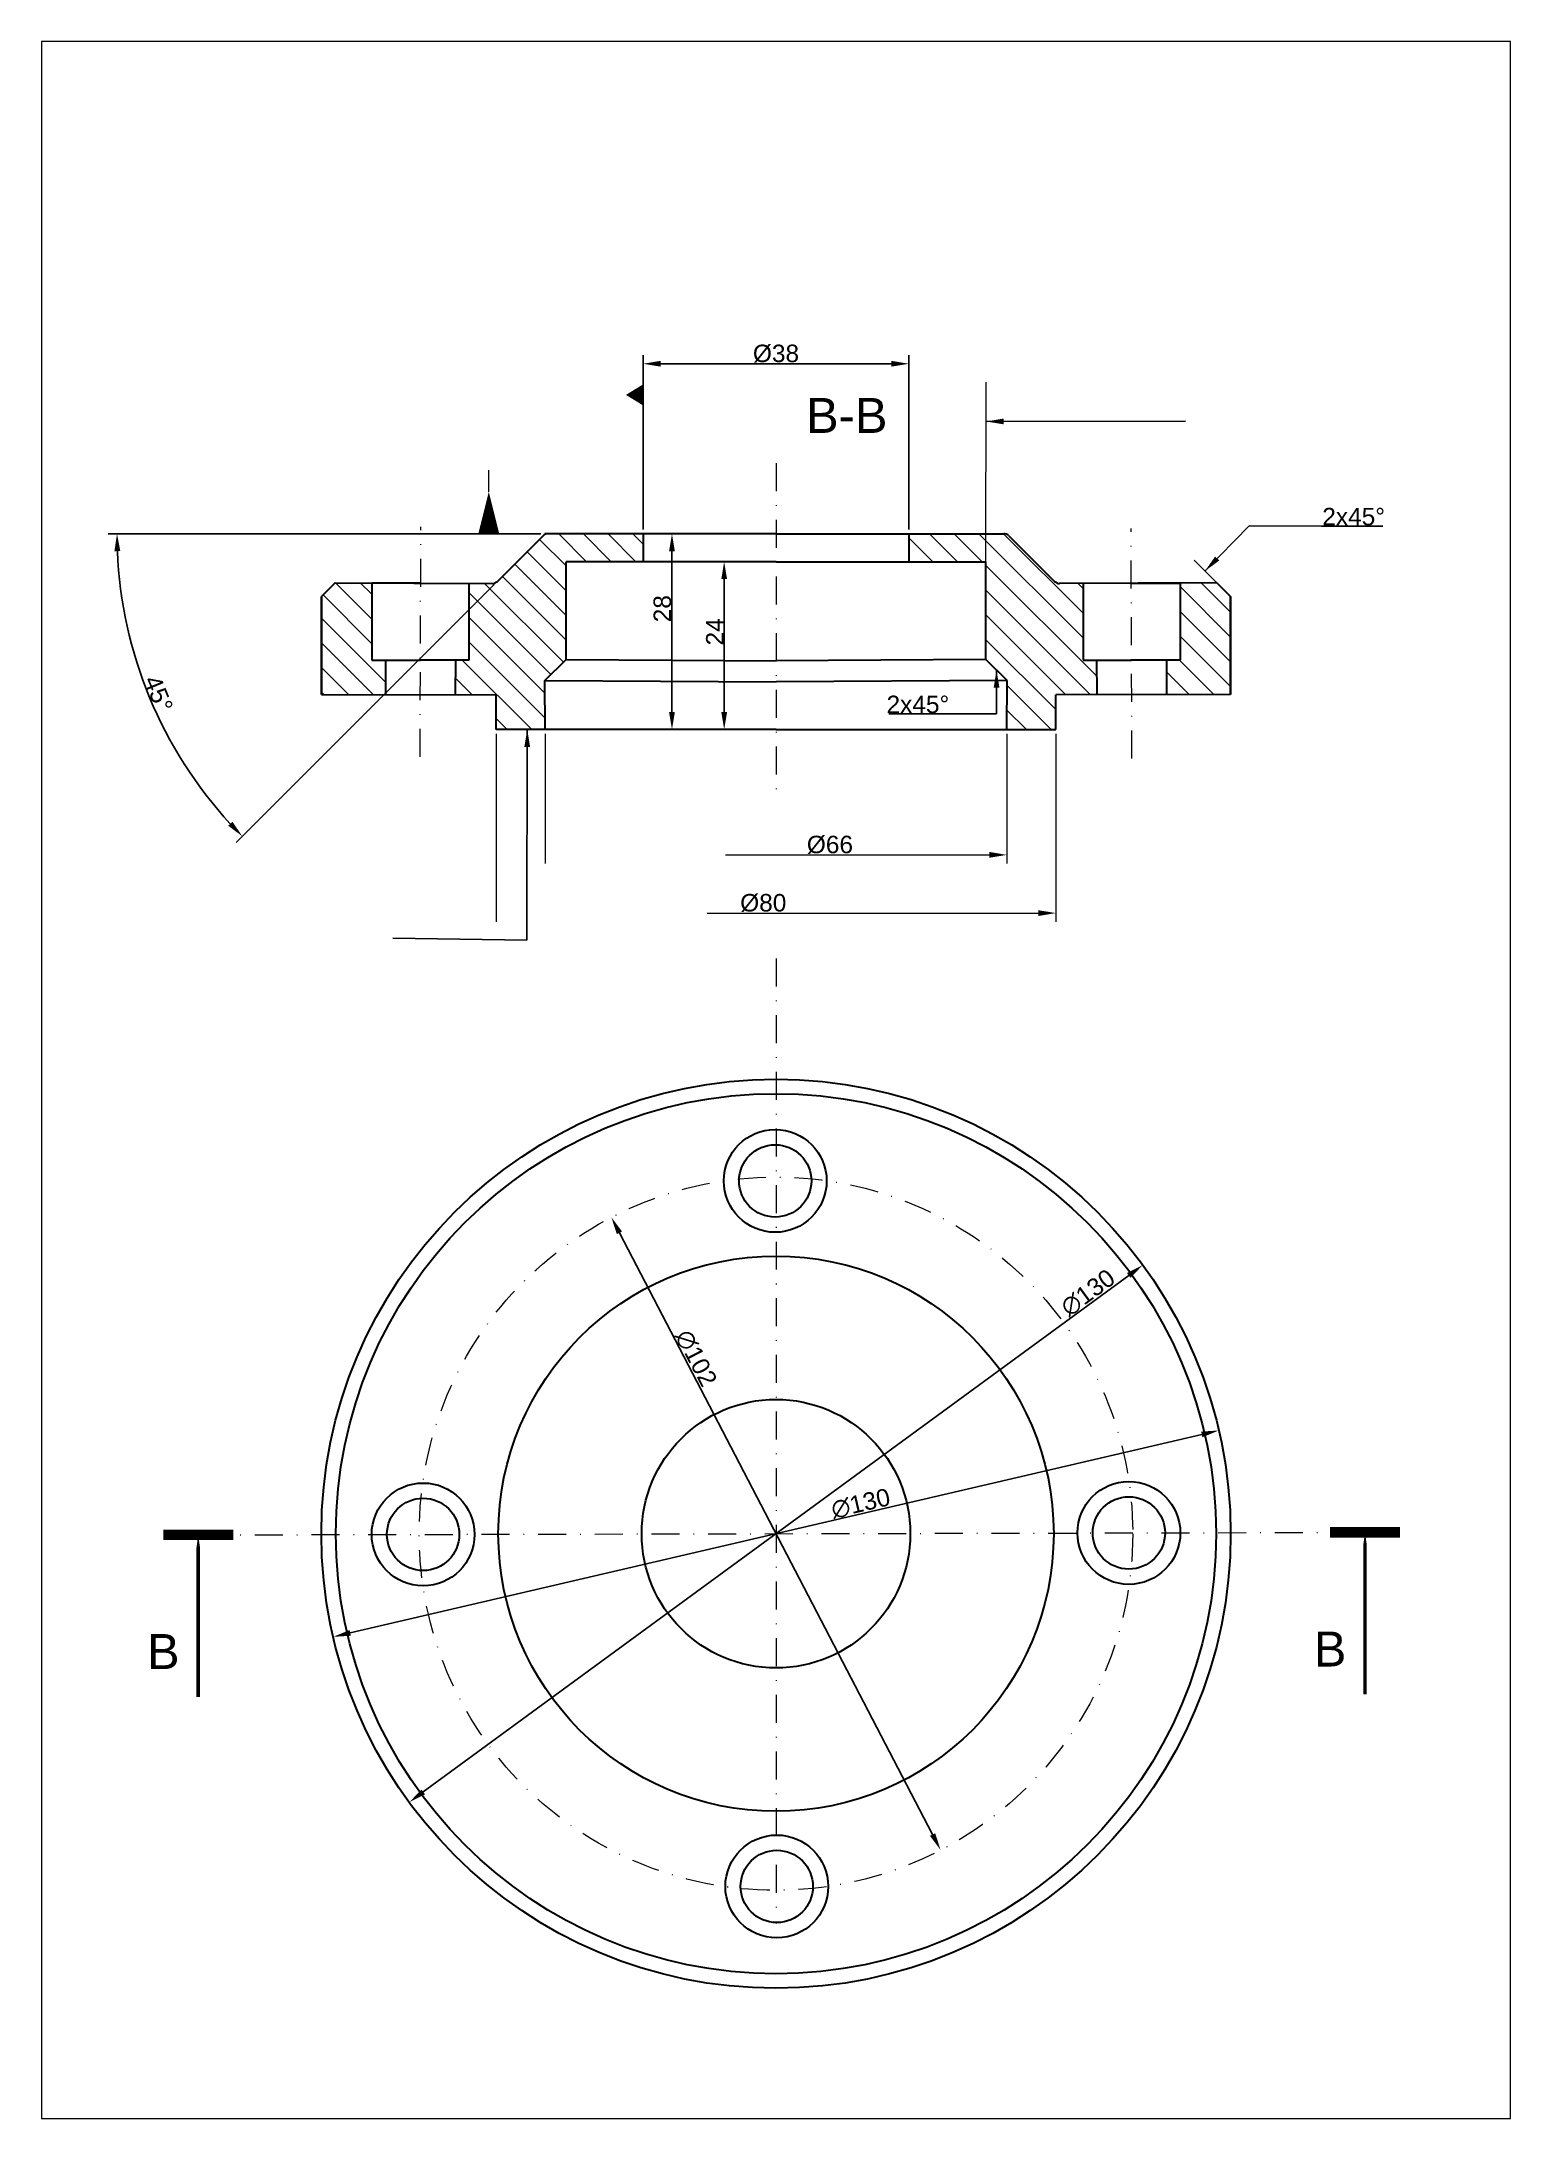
# Model space of a CAD drawing. Header units: millimetres. Extents: x 0 to 210, y 0 to 297.
import ezdxf

# ---------------------------------------------------------------- set-up
doc = ezdxf.new("R2010")
doc.units = ezdxf.units.MM
doc.header["$LTSCALE"] = 8
doc.header["$MEASUREMENT"] = 0
doc.linetypes.add('DASHDOT', pattern=[1, 0.5, -0.25, 0, -0.25])
doc.layers.get('0').update_dxf_attribs({"lineweight": 0})
doc.layers.get('Defpoints').update_dxf_attribs({"lineweight": 0})
for name, color, linetype, lineweight in [('axe', 1, 'DASHDOT', 0), ('contur', 7, 'Continuous', 30), ('cote', 5, 'Continuous', 0), ('hasura', 3, 'Continuous', 0)]:
    doc.layers.add(name, color=color, linetype=linetype, lineweight=lineweight)
doc.styles.get("Standard").update_dxf_attribs({"font": 'arial.ttf'})
doc.dimstyles.new('cote', dxfattribs={"dimtxt": 2.5, "dimasz": 2.5, "dimexe": 1.25, "dimexo": 0.62, "dimgap": 0.09, "dimtad": 1, "dimdec": 0, "dimzin": 0, "dimdsep": 46, "dimtxsty": 'Standard', "dimcen": 2.5, "dimadec": 0, "dimazin": 0, "dimtfac": 1, "dimtdec": 0, "dimtmove": 0, "dimatfit": 0, "dimfxl": 1, "dimtolj": 1, "dimtzin": 0, "dimarcsym": 0})

# ---------------------------------------------------------------- blocks, each defined once
blk = doc.blocks.new('*U1')
at = {"layer": 'contur'}
for radius in [7.35, 5.17]:
    blk.add_circle((0, 0), radius, dxfattribs=at)
blk = doc.blocks.new('*U2')
at = {"layer": 'contur', "color": 0, "linetype": 'ByBlock', "lineweight": -2, "transparency": 16777216}
for p, rotation in [((104.89, 134.07), 90.00000000000001), ((54.55, 83.52), 180), ((105.11, 33.18), 270)]:
    blk.add_blockref('*U1', p, dxfattribs=dict(at, rotation=rotation))
blk.add_blockref('*U1', (155.45, 83.73), dxfattribs=at)
blk = doc.blocks.new('*D4')
at = {"layer": 'cote', "color": 0, "lineweight": -2, "transparency": 16777216}
blk.add_line((44.13, 69.44), (165.87, 97.81), dxfattribs=at)
at = {"layer": 'cote', "color": 0, "transparency": 16777216}
for points in [[(165.77, 98.22), (165.96, 97.41), (168.3, 98.38)], [(44.04, 69.84), (44.23, 69.03), (41.7, 68.87)]]:
    blk.add_solid(points, dxfattribs=at)
at = {"layer": 'Defpoints', "color": 0, "transparency": 16777216}
for p in [(168.3, 98.38), (41.7, 68.87)]:
    blk.add_point(p, dxfattribs=at)
at = {"layer": 'cote', "color": 0, "transparency": 16777216, "insert": (117.11, 87.92), "char_height": 2.5, "attachment_point": 5, "rotation": 13.1204}
blk.add_mtext('\\A1;∅130', dxfattribs=at)
blk = doc.blocks.new('*D5')
at = {"layer": 'cote', "color": 0, "lineweight": -2, "transparency": 16777216}
blk.add_line((54.58, 46.7), (155.42, 120.55), dxfattribs=at)
at = {"layer": 'cote', "color": 0, "transparency": 16777216}
for points in [[(155.18, 120.89), (155.67, 120.22), (157.44, 122.03)], [(54.33, 47.03), (54.82, 46.36), (52.56, 45.22)]]:
    blk.add_solid(points, dxfattribs=at)
at = {"layer": 'Defpoints', "color": 0, "transparency": 16777216}
for p in [(157.44, 122.03), (52.56, 45.22)]:
    blk.add_point(p, dxfattribs=at)
at = {"layer": 'cote', "color": 0, "transparency": 16777216, "insert": (149.6, 118.07), "char_height": 2.5, "attachment_point": 5, "rotation": 36.2165}
blk.add_mtext('\\A1;∅130', dxfattribs=at)
blk = doc.blocks.new('*D6')
at = {"layer": 'cote', "color": 0, "lineweight": -2, "transparency": 16777216}
blk.add_line((127.39, 40.6), (82.61, 126.65), dxfattribs=at)
at = {"layer": 'cote', "color": 0, "transparency": 16777216}
for points in [[(82.98, 126.84), (82.25, 126.46), (81.46, 128.87)], [(127.75, 40.79), (127.02, 40.41), (128.54, 38.38)]]:
    blk.add_solid(points, dxfattribs=at)
at = {"layer": 'Defpoints', "color": 0, "transparency": 16777216}
for p in [(81.46, 128.87), (128.54, 38.38)]:
    blk.add_point(p, dxfattribs=at)
at = {"layer": 'cote', "color": 0, "transparency": 16777216, "insert": (93.56, 108.72), "char_height": 2.5, "attachment_point": 5, "rotation": 297.487}
blk.add_mtext('\\A1;∅102', dxfattribs=at)
blk = doc.blocks.new('*D9')
at = {"layer": 'cote', "color": 0, "lineweight": -2, "transparency": 16777216}
for p, q in [((71.38, 226.62), (9.54, 226.62)), ((64.73, 219.36), (27.83, 182.46))]:
    blk.add_line(p, q, dxfattribs=at)
blk.add_arc((72, 226.62), 61.21, 182.3403, 222.6597, dxfattribs=at)
at = {"layer": 'cote', "color": 0, "transparency": 16777216}
for points in [[(10.42, 224.12), (11.26, 224.13), (10.79, 226.62)], [(27.29, 185.43), (26.69, 184.86), (28.72, 183.34)]]:
    blk.add_solid(points, dxfattribs=at)
at = {"layer": 'Defpoints', "color": 0, "transparency": 16777216}
for p in [(71.71, 226.33), (72.41, 226.62), (105, 226.62), (65.17, 219.8), (12.88, 210.78)]:
    blk.add_point(p, dxfattribs=at)
at = {"layer": 'cote', "color": 0, "transparency": 16777216, "insert": (16.71, 203.72), "char_height": 2.5, "attachment_point": 5, "rotation": 292.5}
blk.add_mtext('\\A1;45°', dxfattribs=at)
blk = doc.blocks.new('*D10')
at = {"layer": 'cote', "color": 0, "lineweight": -2, "transparency": 16777216}
for p, q in [((86, 227.22), (86, 252.17)), ((88.5, 250.92), (121.5, 250.92)), ((124, 227.22), (124, 252.17))]:
    blk.add_line(p, q, dxfattribs=at)
at = {"layer": 'cote', "color": 0, "transparency": 16777216}
for points in [[(88.5, 251.34), (88.5, 250.51), (86, 250.92)], [(121.5, 251.34), (121.5, 250.51), (124, 250.92)]]:
    blk.add_solid(points, dxfattribs=at)
at = {"layer": 'Defpoints', "color": 0, "transparency": 16777216}
for p in [(124, 250.92), (86, 226.6), (124, 226.6)]:
    blk.add_point(p, dxfattribs=at)
at = {"layer": 'cote', "color": 0, "transparency": 16777216, "insert": (105, 252.36), "char_height": 2.5, "attachment_point": 5}
blk.add_mtext('\\A1;%%C38', dxfattribs=at)
blk = doc.blocks.new('*D11')
at = {"layer": 'cote', "color": 0, "lineweight": -2, "transparency": 16777216}
for p, q in [((86.62, 226.6), (91.38, 226.6)), ((90.13, 224.1), (90.13, 201.12)), ((85.62, 198.62), (91.38, 198.62))]:
    blk.add_line(p, q, dxfattribs=at)
at = {"layer": 'cote', "color": 0, "transparency": 16777216}
for points in [[(89.71, 224.1), (90.54, 224.1), (90.13, 226.6)], [(89.71, 201.12), (90.54, 201.12), (90.13, 198.62)]]:
    blk.add_solid(points, dxfattribs=at)
at = {"layer": 'Defpoints', "color": 0, "transparency": 16777216}
for p in [(86, 226.6), (85, 198.62), (90.13, 198.62)]:
    blk.add_point(p, dxfattribs=at)
at = {"layer": 'cote', "color": 0, "transparency": 16777216, "insert": (88.76, 215.9), "char_height": 2.5, "attachment_point": 5, "rotation": 90}
blk.add_mtext('\\A1;28', dxfattribs=at)
blk = doc.blocks.new('*D12')
at = {"layer": 'cote', "color": 0, "lineweight": -2, "transparency": 16777216}
for p, q in [((86.64, 222.62), (98.84, 222.62)), ((97.59, 220.12), (97.59, 201.12)), ((85.62, 198.62), (98.84, 198.62))]:
    blk.add_line(p, q, dxfattribs=at)
at = {"layer": 'cote', "color": 0, "transparency": 16777216}
for points in [[(97.18, 220.12), (98.01, 220.12), (97.59, 222.62)], [(97.18, 201.12), (98.01, 201.12), (97.59, 198.62)]]:
    blk.add_solid(points, dxfattribs=at)
at = {"layer": 'Defpoints', "color": 0, "transparency": 16777216}
for p in [(86.02, 222.62), (85, 198.62), (97.59, 198.62)]:
    blk.add_point(p, dxfattribs=at)
at = {"layer": 'cote', "color": 0, "transparency": 16777216, "insert": (96.25, 212.58), "char_height": 2.5, "attachment_point": 5, "rotation": 90}
blk.add_mtext('\\A1;24', dxfattribs=at)
blk = doc.blocks.new('traseu')
at = {"layer": 'cote'}
blk.add_lwpolyline([(-5, 0, 1.5, 1.5, 0), (5, 0, 1.5, 1.5, 0), (0, 0, 0, 3, 0), (0, -10.74, 0.5, 0.5, 0), (0, -23.17, 0.5, 0.5, 0)], format="xyseb", dxfattribs=at)
blk.add_attdef('B', (-7.32, -19.18), '', height=5, dxfattribs=at)

msp = doc.modelspace()

# ---------------------------------------------------------------- hatches: boundary and pattern name
at = {"layer": 'hasura'}
h = msp.add_hatch(dxfattribs=at)
h.set_pattern_fill('ANSI31', color=256, scale=20, angle=90)
h.paths.add_polyline_path([(74.98, 222.62), (86.02, 222.62), (86, 226.6), (72.13, 226.58, 0.124693), (71.71, 226.33), (65.17, 219.8, -0.200205), (64.46, 219.5), (61.1, 219.52), (61.1, 208.55), (59.16, 208.56), (59.14, 203.6), (64.98, 203.6), (65, 198.62), (72, 198.62), (71.96, 205.62), (74.98, 208.61)])
h.paths.add_polyline_path([(148.9, 219.52), (145.54, 219.5, -0.200205), (144.83, 219.8), (138.29, 226.33, 0.198912), (137.59, 226.62), (124, 226.62), (123.98, 222.62), (135.02, 222.62), (135.02, 208.61), (138.04, 205.62), (138, 198.62), (145, 198.62), (145.02, 203.6), (150.86, 203.6), (150.84, 208.56), (148.9, 208.55)])
h.paths.add_polyline_path([(170, 217.62), (168, 219.61), (162.79, 219.59), (162.79, 208.55), (160.84, 208.56), (160.83, 203.61), (170, 203.62)])
h.paths.add_polyline_path([(47.21, 219.59), (42, 219.61), (40, 217.62), (40, 203.62), (49.17, 203.61), (49.16, 208.56), (47.21, 208.55)])

# ---------------------------------------------------------------- linework, layer by layer
msp.add_lwpolyline([(0, 0), (210, 0), (210, 297), (0, 297)], close=True)
at = {"layer": 'axe'}
for p, q in [((105, 236.7), (105, 188.22)), ((54.11, 194.71), (54.24, 227.58)), ((155.89, 194.48), (155.76, 227.37)), ((105, 165.88), (105, 27.87)), ((22.4, 83.45), (189.21, 83.81))]:
    msp.add_line(p, q, dxfattribs=at)
msp.add_circle((105, 83.62), 51, dxfattribs=at)
at = {"layer": 'contur'}
for p, q in [((71.71, 226.33), (65.17, 219.8)), ((105, 226.62), (71.96, 226.58)), ((105, 226.62), (72.41, 226.62)), ((105, 226.62), (86, 226.6)), ((86, 226.6), (86.02, 222.62)), ((105, 226.62), (137.59, 226.62)), ((105, 226.62), (124, 226.6)), ((124, 226.6), (123.98, 222.62)), ((138.29, 226.33), (144.83, 219.8)), ((105, 222.62), (74.98, 222.62)), ((74.98, 208.61), (74.98, 222.62)), ((105, 222.62), (135.02, 222.62)), ((135.02, 208.61), (135.02, 222.62)), ((42, 219.61), (40, 217.62)), ((40, 203.62), (40, 217.62)), ((40, 217.62), (40, 203.62)), ((42, 219.61), (64.46, 219.5)), ((54.21, 219.55), (47.21, 219.55)), ((47.21, 219.55), (47.21, 208.55)), ((61.1, 219.55), (61.1, 208.55)), ((168, 219.61), (145.54, 219.5)), ((148.9, 219.55), (148.9, 208.55)), ((155.79, 219.55), (162.79, 219.55)), ((162.79, 219.55), (162.79, 208.55)), ((168, 219.61), (170, 217.62)), ((170, 203.62), (170, 217.62)), ((170, 217.62), (170, 203.62)), ((47.21, 208.55), (54.16, 208.56)), ((49.16, 208.56), (49.17, 203.61)), ((61.1, 208.55), (54.16, 208.56)), ((59.16, 208.56), (59.14, 203.61)), ((71.96, 205.62), (74.98, 208.61)), ((74.98, 208.61), (105.02, 208.44)), ((135.02, 208.61), (104.98, 208.44)), ((138.04, 205.62), (135.02, 208.61)), ((148.9, 208.55), (155.84, 208.56)), ((150.84, 208.56), (150.86, 203.61)), ((162.79, 208.55), (155.84, 208.56)), ((160.84, 208.56), (160.83, 203.61)), ((72, 198.62), (71.96, 205.62)), ((71.96, 205.62), (105, 205.44)), ((71.96, 205.62), (71.96, 205.62)), ((138.04, 205.62), (105, 205.44)), ((138, 198.62), (138.04, 205.62)), ((138.04, 205.62), (138.04, 205.62)), ((40, 203.62), (64.98, 203.6)), ((65, 198.62), (64.98, 203.6)), ((145, 198.62), (145.02, 203.6)), ((170, 203.62), (145.02, 203.6)), ((105, 198.62), (65, 198.62)), ((105, 198.62), (65, 198.62)), ((105, 198.62), (72, 198.62)), ((105, 198.62), (145, 198.62)), ((105, 198.62), (145, 198.62)), ((105, 198.62), (138, 198.62))]:
    msp.add_line(p, q, dxfattribs=at)
for radius in [65, 65, 62.92, 39.7, 19.2]:
    msp.add_circle((105, 83.62), radius, dxfattribs=at)
for centre, start, end in [((72.41, 225.62), 90, 135), ((137.59, 225.62), 45, 90), ((64.46, 220.5), 269.715, 315), ((145.54, 220.5), 225, 270.285)]:
    msp.add_arc(centre, 1, start, end, dxfattribs=at)
at = {"layer": 'cote'}
for p, q in [((135.02, 222.62), (135.04, 248.31)), ((63.94, 232.59), (63.94, 235.71)), ((167.88, 219.73), (164.78, 222.83)), ((168, 219.61), (167.88, 219.73)), ((65, 198), (65, 171.12)), ((72, 198), (72, 179.44)), ((138, 198), (138, 179.44)), ((145, 198), (145, 171.12)), ((97.76, 180.69), (135.5, 180.69)), ((95.16, 172.37), (142.5, 172.37))]:
    msp.add_line(p, q, dxfattribs=at)
for points in [[(75.99, 246.47, 0, 0, 0), (83.54, 246.47, 0, 3, 0), (85.99, 246.47, 3, 3, 0)], [(63.94, 226.62, 3, 0, 0), (63.94, 232.59, 0, 0, 0)]]:
    msp.add_lwpolyline(points, format="xyseb", dxfattribs=at)
for points in [[(135.5, 181.11), (135.5, 180.28), (138, 180.69)], [(142.5, 172.78), (142.5, 171.95), (145, 172.37)]]:
    msp.add_solid(points, dxfattribs=at)

# ---------------------------------------------------------------- block references
at = {"layer": 'contur'}
msp.add_blockref('*U2', (0, 0), dxfattribs=at)
at = {"layer": 'cote'}
for p in [(22.4, 83.45), (189.21, 83.81)]:
    msp.add_blockref('traseu', p, dxfattribs=at).add_auto_attribs({'B': 'B'})

# ---------------------------------------------------------------- texts
for s, p in [('Ø66', (109.41, 180.93)), ('Ø80', (99.88, 172.6))]:
    msp.add_text(s, height=2.5, dxfattribs=at).set_placement(p)
at = {"layer": 'cote', "char_height": 2.5}
for s, insert, attachment_point in [('\\A1;', (163.64, 242.82), 7), ('2x45%%D', (183.1, 227.78), 7), ('2x45%%D', (129.77, 200.93), 9), ('\\A1;', (50.15, 168.89), 9)]:
    msp.add_mtext(s, dxfattribs=dict(at, insert=insert, attachment_point=attachment_point))
at = {"layer": 'cote'}
msp.add_attdef('B-B', (109.3, 241.03), '', height=5, dxfattribs=at)

# ---------------------------------------------------------------- dimensions: what is measured, and where the dimension line sits
dim = msp.add_linear_dim(base=(124, 250.92), p1=(86, 226.6), p2=(124, 226.6), text='%%C<>', dimstyle='cote', dxfattribs=at)
dim.commit()
dim.dimension.update_dxf_attribs({"geometry": '*D10', "text_midpoint": (105, 250.92), "dimtype": 160})
dim = msp.add_angular_dim_2l(base=(12.88, 210.78), line1=((105, 226.62), (72.41, 226.62)), line2=((71.71, 226.33), (65.17, 219.8)), dimstyle='cote', dxfattribs=at)
dim.commit()
dim.dimension.update_dxf_attribs({"geometry": '*D9', "text_midpoint": (16.71, 203.72)})
for base, p1, picture, middle in [((90.13, 198.62), (86, 226.6), '*D11', (90.13, 215.9)), ((97.59, 198.62), (86.02, 222.62), '*D12', (97.59, 212.58))]:
    dim = msp.add_linear_dim(base=base, p1=p1, p2=(85, 198.62), angle=90, dimstyle='cote', dxfattribs=at)
    dim.commit()
    dim.dimension.update_dxf_attribs({"geometry": picture, "text_midpoint": middle, "dimtype": 160})
for p1, p2, picture, middle in [((128.54, 38.38), (81.46, 128.87), '*D6', (92.29, 108.06)), ((52.56, 45.22), (157.44, 122.03), '*D5', (150.45, 116.91)), ((41.7, 68.87), (168.3, 98.38), '*D4', (117.44, 86.52))]:
    dim = msp.add_diameter_dim_2p(p1=p1, p2=p2, dimstyle='cote', dxfattribs=at)
    dim.commit()
    dim.dimension.update_dxf_attribs({"geometry": picture, "text_midpoint": middle, "dimtype": 163})

# ---------------------------------------------------------------- leaders
for points in [[(135.04, 242.67), (163.55, 242.73)], [(69.44, 198.62), (69.39, 168.52), (50.24, 168.8)]]:
    msp.add_leader(points, dimstyle='cote', dxfattribs=at)
at = {"layer": 'cote', "annotation_type": 0, "has_hookline": 1, "text_width": 8.64}
for points, hookline_direction in [([(166.33, 221.28), (172.64, 227.76), (183.01, 227.69)], 0), ([(136.53, 207.12), (136.53, 200.84), (129.86, 200.84)], 1)]:
    msp.add_leader(points, dimstyle='cote', dxfattribs=dict(at, hookline_direction=hookline_direction))

doc.saveas('drawing.dxf')
